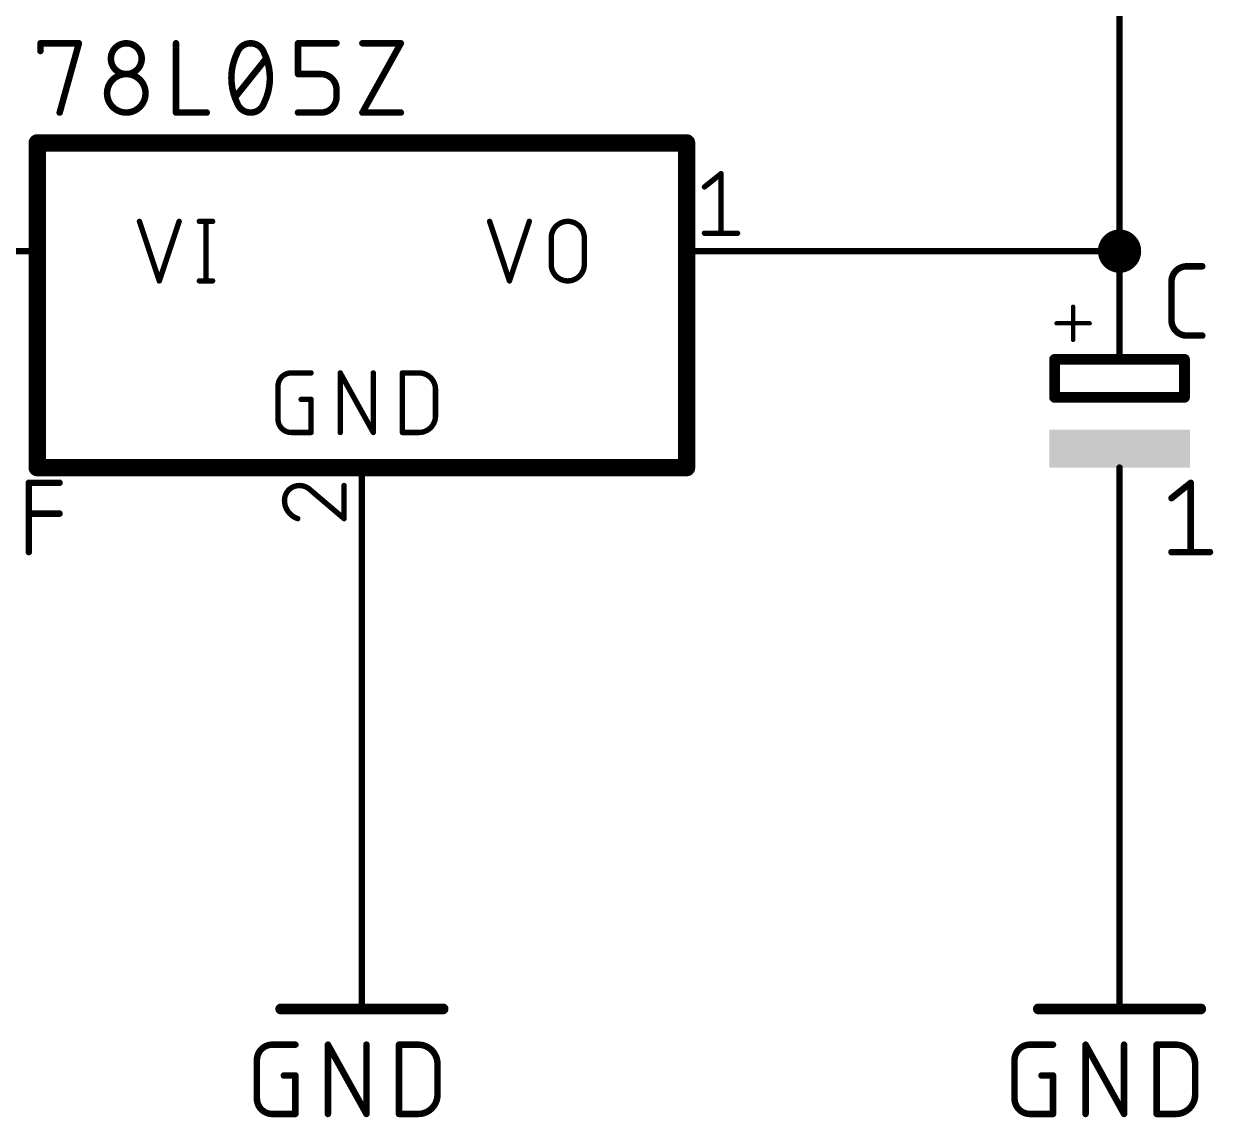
# Model space of a CAD drawing. Extents: x -177 to 163, y -159 to 163.
# Drawn here: x 6.04 to 33.95, y 36.83 to 62.48 of the extents above; entities that cross this region are included whole.
import ezdxf

# ---------------------------------------------------------------- set-up
doc = ezdxf.new("R2010")
doc.units = 0
for name, color, linetype in [('91', 122, 'CONTINUOUS'), ('94', 12, 'CONTINUOUS'), ('95', 251, 'CONTINUOUS'), ('96', 251, 'CONTINUOUS')]:
    doc.layers.add(name, color=color, linetype=linetype)

# ---------------------------------------------------------------- blocks, each defined once
blk = doc.blocks.new('RECT')
blk.add_solid([(-0.5, -0.5), (0.5, -0.5), (-0.5, 0.5), (0.5, 0.5)])

msp = doc.modelspace()

# ---------------------------------------------------------------- linework, layer by layer
at = {"layer": '91', "const_width": 0.1524}
for points in [[(31.75, 57.15), (31.75, 81.28)], [(24.13, 57.15), (31.75, 57.15)], [(13.97, 41.91), (13.97, 49.53)], [(31.75, 41.91), (31.75, 49.53)]]:
    msp.add_lwpolyline(points, dxfattribs=at)
at = {"layer": '91'}
for points, const_width in [([(31.75, 56.896, 1), (31.75, 57.404, 1), (31.75, 56.896)], 0.508), ([(24.13, 57.1881, 1), (24.13, 57.1119)], 0.0762), ([(31.75, 57.1119, 1), (31.75, 57.1881)], 0.0762), ([(31.7119, 57.15, 1), (31.7881, 57.15)], 0.0762), ([(14.0081, 49.53, 1), (13.9319, 49.53)], 0.0762), ([(31.7881, 49.53, 1), (31.7119, 49.53)], 0.0762), ([(13.9319, 41.91, 1), (14.0081, 41.91)], 0.0762), ([(31.7119, 41.91, 1), (31.7881, 41.91)], 0.0762)]:
    msp.add_lwpolyline(points, format="xyb", dxfattribs=dict(at, const_width=const_width))
at = {"layer": '94'}
for points, const_width in [([(21.59, 59.69), (6.35, 59.69)], 0.4064), ([(6.35, 59.69), (6.35, 52.07)], 0.4064), ([(21.59, 52.07), (21.59, 59.69)], 0.4064), ([(3.81, 57.15), (6.35, 57.15)], 0.1524), ([(24.13, 57.15), (21.59, 57.15)], 0.1524), ([(31.75, 57.15), (31.75, 54.61)], 0.1524), ([(30.6606, 55.0672), (30.6606, 55.8461)], 0.1016), ([(31.0501, 55.4567), (30.2712, 55.4567)], 0.1016), ([(30.226, 54.61), (30.226, 53.721)], 0.254), ([(30.226, 54.61), (33.274, 54.61)], 0.254), ([(33.274, 53.721), (33.274, 54.61)], 0.254), ([(30.226, 53.721), (33.274, 53.721)], 0.254), ([(6.35, 52.07), (21.59, 52.07)], 0.4064), ([(13.97, 49.53), (13.97, 52.07)], 0.1524), ([(31.75, 49.53), (31.75, 52.07)], 0.1524), ([(13.97, 41.91), (13.97, 39.37)], 0.1524), ([(31.75, 41.91), (31.75, 39.37)], 0.1524), ([(12.065, 39.37), (15.875, 39.37)], 0.254), ([(29.845, 39.37), (33.655, 39.37)], 0.254)]:
    msp.add_lwpolyline(points, dxfattribs=dict(at, const_width=const_width))
for points, const_width in [([(6.35, 59.7916, 1), (6.35, 59.5884)], 0.2032), ([(6.4516, 59.69, 1), (6.2484, 59.69)], 0.2032), ([(21.6916, 59.69, 1), (21.4884, 59.69)], 0.2032), ([(21.59, 59.5884, 1), (21.59, 59.7916)], 0.2032), ([(6.35, 57.1119, 1), (6.35, 57.1881)], 0.0762), ([(21.59, 57.1881, 1), (21.59, 57.1119)], 0.0762), ([(24.13, 57.1119, 1), (24.13, 57.1881)], 0.0762), ([(31.7881, 57.15, 1), (31.7119, 57.15)], 0.0762), ([(30.686, 55.8461, 1), (30.6352, 55.8461)], 0.0508), ([(30.2712, 55.4821, 1), (30.2712, 55.4313)], 0.0508), ([(31.0501, 55.4313, 1), (31.0501, 55.4821)], 0.0508), ([(30.6352, 55.0672, 1), (30.686, 55.0672)], 0.0508), ([(30.2895, 54.61, 1), (30.1625, 54.61)], 0.127), ([(30.226, 54.6735, 1), (30.226, 54.5465)], 0.127), ([(33.3375, 54.61, 1), (33.2105, 54.61)], 0.127), ([(33.274, 54.5465, 1), (33.274, 54.6735)], 0.127), ([(31.7119, 54.61, 1), (31.7881, 54.61)], 0.0762), ([(30.226, 53.7845, 1), (30.226, 53.6575)], 0.127), ([(30.1625, 53.721, 1), (30.2895, 53.721)], 0.127), ([(33.2105, 53.721, 1), (33.3375, 53.721)], 0.127), ([(33.274, 53.6575, 1), (33.274, 53.7845)], 0.127), ([(6.35, 52.1716, 1), (6.35, 51.9684)], 0.2032), ([(21.59, 51.9684, 1), (21.59, 52.1716)], 0.2032), ([(6.2484, 52.07, 1), (6.4516, 52.07)], 0.2032), ([(14.0081, 52.07, 1), (13.9319, 52.07)], 0.0762), ([(21.4884, 52.07, 1), (21.6916, 52.07)], 0.2032), ([(31.7881, 52.07, 1), (31.7119, 52.07)], 0.0762), ([(13.9319, 49.53, 1), (14.0081, 49.53)], 0.0762), ([(31.7119, 49.53, 1), (31.7881, 49.53)], 0.0762), ([(14.0081, 41.91, 1), (13.9319, 41.91)], 0.0762), ([(31.7881, 41.91, 1), (31.7119, 41.91)], 0.0762), ([(12.065, 39.4335, 1), (12.065, 39.3065)], 0.127), ([(13.9319, 39.37, 1), (14.0081, 39.37)], 0.0762), ([(15.875, 39.3065, 1), (15.875, 39.4335)], 0.127), ([(29.845, 39.4335, 1), (29.845, 39.3065)], 0.127), ([(31.7119, 39.37, 1), (31.7881, 39.37)], 0.0762), ([(33.655, 39.3065, 1), (33.655, 39.4335)], 0.127)]:
    msp.add_lwpolyline(points, format="xyb", dxfattribs=dict(at, const_width=const_width))
at = {"layer": '95'}
for points, const_width in [([(22.0091, 58.6557), (22.3972, 58.9661)], 0.127), ([(22.3972, 58.9661), (22.3972, 57.5691)], 0.127), ([(8.7503, 57.8485), (9.216, 56.4515)], 0.127), ([(9.216, 56.4515), (9.6816, 57.8485)], 0.127), ([(10.1558, 57.8485), (10.4663, 57.8485)], 0.127), ([(10.311, 57.8485), (10.311, 56.4515)], 0.127), ([(16.9671, 57.8485), (17.4328, 56.4515)], 0.127), ([(17.4328, 56.4515), (17.8985, 57.8485)], 0.127), ([(18.4136, 56.8396), (18.4136, 57.4604)], 0.127), ([(19.1897, 57.4604), (19.1897, 56.8396)], 0.127), ([(22.0091, 57.5691), (22.7852, 57.5691)], 0.127), ([(33.3304, 56.7944), (33.6917, 56.7944)], 0.1524), ([(10.1558, 56.4515), (10.4663, 56.4515)], 0.127), ([(32.9692, 55.53), (32.9692, 56.4332)], 0.1524), ([(33.6917, 55.1688), (33.3304, 55.1688)], 0.1524), ([(12.3119, 54.2925), (12.7776, 54.2925)], 0.127), ([(13.4616, 52.8955), (13.4616, 54.2925)], 0.127), ([(13.4616, 54.2925), (14.2377, 52.8955)], 0.127), ([(14.2377, 52.8955), (14.2377, 54.2925)], 0.127), ([(14.9217, 52.8955), (14.9217, 54.2925)], 0.127), ([(14.9217, 54.2925), (15.3098, 54.2925)], 0.127), ([(12.0015, 53.2059), (12.0015, 53.9821)], 0.127), ([(15.6978, 53.9044), (15.6978, 53.2836)], 0.127), ([(12.5448, 53.6716), (12.7776, 53.6716)], 0.127), ([(12.7776, 53.6716), (12.7776, 52.8955)], 0.127), ([(12.7776, 52.8955), (12.3119, 52.8955)], 0.127), ([(15.3098, 52.8955), (14.9217, 52.8955)], 0.127), ([(13.5509, 50.8748), (13.5509, 51.6509)], 0.127), ([(12.7748, 51.5345), (13.5509, 50.8748)], 0.127)]:
    msp.add_lwpolyline(points, dxfattribs=dict(at, const_width=const_width))
for points, const_width in [([(22.4289, 58.9661, 1), (22.3654, 58.9661)], 0.0635), ([(22.417, 58.9413, 1), (22.3773, 58.9909)], 0.0635), ([(21.9893, 58.6804, 1), (22.0289, 58.6309)], 0.0635), ([(8.7804, 57.8585, 1), (8.7202, 57.8385)], 0.0635), ([(9.7118, 57.8385, 1), (9.6515, 57.8585)], 0.0635), ([(10.1558, 57.8803, 1), (10.1558, 57.8167)], 0.0635), ([(10.3428, 57.8485, 1), (10.2793, 57.8485)], 0.0635), ([(10.4663, 57.8167, 1), (10.4663, 57.8803)], 0.0635), ([(16.9972, 57.8585, 1), (16.937, 57.8385)], 0.0635), ([(17.9286, 57.8385, 1), (17.8683, 57.8585)], 0.0635), ([(19.1897, 57.4604, 1), (18.4136, 57.4604)], 0.127), ([(18.4453, 57.4604, 1), (18.3818, 57.4604)], 0.0635), ([(19.2215, 57.4604, 1), (19.158, 57.4604)], 0.0635), ([(22.0091, 57.6009, 1), (22.0091, 57.5374)], 0.0635), ([(22.3654, 57.5691, 1), (22.4289, 57.5691)], 0.0635), ([(22.7852, 57.5374, 1), (22.7852, 57.6009)], 0.0635), ([(18.3818, 57.4604, 1), (18.4453, 57.4604)], 0.0635), ([(19.1579, 57.4604, 1), (19.2214, 57.4604)], 0.0635), ([(18.4453, 56.8396, 1), (18.3818, 56.8396)], 0.0635), ([(18.3818, 56.8396, 1), (18.4453, 56.8396)], 0.0635), ([(18.4136, 56.8396, 1), (19.1897, 56.8396)], 0.127), ([(19.2215, 56.8396, 1), (19.158, 56.8396)], 0.0635), ([(19.158, 56.8396, 1), (19.2215, 56.8396)], 0.0635), ([(33.3304, 56.7944, 0.4142), (32.9692, 56.4332)], 0.1524), ([(33.3304, 56.8325, 1), (33.3304, 56.7563)], 0.0762), ([(33.3304, 56.7563, 1), (33.3304, 56.8325)], 0.0762), ([(33.6917, 56.7563, 1), (33.6917, 56.8325)], 0.0762), ([(9.1858, 56.4615, 1), (9.2461, 56.4415)], 0.0635), ([(9.1858, 56.4415, 1), (9.2461, 56.4615)], 0.0635), ([(10.1558, 56.4833, 1), (10.1558, 56.4198)], 0.0635), ([(10.2793, 56.4515, 1), (10.3428, 56.4515)], 0.0635), ([(10.4663, 56.4198, 1), (10.4663, 56.4833)], 0.0635), ([(17.4027, 56.4615, 1), (17.4629, 56.4415)], 0.0635), ([(17.4027, 56.4415, 1), (17.4629, 56.4615)], 0.0635), ([(33.0073, 56.4332, 1), (32.9311, 56.4332)], 0.0762), ([(32.9311, 56.4332, 1), (33.0073, 56.4332)], 0.0762), ([(32.9692, 55.53, 0.4142), (33.3304, 55.1688)], 0.1524), ([(33.0073, 55.53, 1), (32.9311, 55.53)], 0.0762), ([(32.9311, 55.53, 1), (33.0073, 55.53)], 0.0762), ([(33.3304, 55.2069, 1), (33.3304, 55.1307)], 0.0762), ([(33.3304, 55.1307, 1), (33.3304, 55.2069)], 0.0762), ([(33.6917, 55.1307, 1), (33.6917, 55.2069)], 0.0762), ([(12.3119, 54.2925, 0.4142), (12.0015, 53.9821)], 0.127), ([(12.3119, 54.3243, 1), (12.3119, 54.2608)], 0.0635), ([(12.3119, 54.2608, 1), (12.3119, 54.3242)], 0.0635), ([(12.7776, 54.2608, 1), (12.7776, 54.3243)], 0.0635), ([(13.4934, 54.2925, 1), (13.4299, 54.2925)], 0.0635), ([(13.4894, 54.3079, 1), (13.4339, 54.2771)], 0.0635), ([(14.2695, 54.2925, 1), (14.206, 54.2925)], 0.0635), ([(14.9217, 54.3243, 1), (14.9217, 54.2608)], 0.0635), ([(14.9535, 54.2925, 1), (14.89, 54.2925)], 0.0635), ([(15.3098, 54.3243, 1), (15.3098, 54.2608)], 0.0635), ([(15.6978, 53.9044, 0.4142), (15.3098, 54.2925)], 0.127), ([(15.3098, 54.2608, 1), (15.3098, 54.3243)], 0.0635), ([(12.0333, 53.9821, 1), (11.9697, 53.9821)], 0.0635), ([(11.9697, 53.9821, 1), (12.0333, 53.9821)], 0.0635), ([(15.7296, 53.9044, 1), (15.6661, 53.9044)], 0.0635), ([(15.6661, 53.9044, 1), (15.7296, 53.9044)], 0.0635), ([(12.5448, 53.7034, 1), (12.5448, 53.6399)], 0.0635), ([(12.8094, 53.6716, 1), (12.7459, 53.6716)], 0.0635), ([(12.7776, 53.6399, 1), (12.7776, 53.7034)], 0.0635), ([(15.3098, 52.8955, 0.4142), (15.6978, 53.2836)], 0.127), ([(15.7296, 53.2836, 1), (15.6661, 53.2836)], 0.0635), ([(15.6661, 53.2836, 1), (15.7296, 53.2836)], 0.0635), ([(12.0333, 53.2059, 1), (11.9697, 53.2059)], 0.0635), ([(11.9697, 53.2059, 1), (12.0333, 53.2059)], 0.0635), ([(12.0015, 53.2059, 0.4142), (12.3119, 52.8955)], 0.127), ([(12.3119, 52.9273, 1), (12.3119, 52.8638)], 0.0635), ([(12.3119, 52.8638, 1), (12.3119, 52.9273)], 0.0635), ([(12.7459, 52.8955, 1), (12.8094, 52.8955)], 0.0635), ([(12.7776, 52.8638, 1), (12.7776, 52.9273)], 0.0635), ([(13.4299, 52.8955, 1), (13.4934, 52.8955)], 0.0635), ([(14.206, 52.8955, 1), (14.2695, 52.8955)], 0.0635), ([(14.21, 52.8801, 1), (14.2655, 52.9109)], 0.0635), ([(14.9217, 52.9273, 1), (14.9217, 52.8638)], 0.0635), ([(14.89, 52.8955, 1), (14.9535, 52.8955)], 0.0635), ([(15.3098, 52.9272, 1), (15.3098, 52.8638)], 0.0635), ([(15.3098, 52.8638, 1), (15.3098, 52.9273)], 0.0635), ([(12.5031, 51.6509, 0.4142), (12.1539, 51.3017)], 0.127), ([(12.7748, 51.5345, 0.2053), (12.5031, 51.6509)], 0.127), ([(12.5031, 51.6826, 1), (12.5032, 51.6192)], 0.0635), ([(12.5031, 51.6191, 1), (12.5031, 51.6827)], 0.0635), ([(13.5827, 51.6509, 1), (13.5191, 51.6509)], 0.0635), ([(12.1539, 51.3017, 0.3252), (12.4643, 50.8748)], 0.127), ([(12.1856, 51.3017, 1), (12.1222, 51.3016)], 0.0635), ([(12.7954, 51.5587, 1), (12.7542, 51.5103)], 0.0635), ([(12.7518, 51.5126, 1), (12.7978, 51.5564)], 0.0635), ([(12.1221, 51.3017, 1), (12.1857, 51.3017)], 0.0635), ([(12.4546, 50.8446, 1), (12.4741, 50.905)], 0.0635), ([(13.5191, 50.8748, 1), (13.5827, 50.8748)], 0.0635), ([(13.5303, 50.8506, 1), (13.5715, 50.899)], 0.0635)]:
    msp.add_lwpolyline(points, format="xyb", dxfattribs=dict(at, const_width=const_width))
at = {"layer": '96', "const_width": 0.1524}
for points in [[(6.4262, 61.8462), (6.4262, 62.0268)], [(6.4262, 62.0268), (7.3293, 62.0268)], [(7.3293, 62.0268), (6.8778, 60.4012)], [(9.6075, 62.0268), (9.6075, 60.4012)], [(12.4703, 61.3043), (12.4703, 62.0268)], [(12.4703, 62.0268), (13.3734, 62.0268)], [(13.9813, 62.0268), (14.8844, 62.0268)], [(14.8844, 62.0268), (13.9813, 60.4012)], [(10.9975, 60.7624), (11.72, 61.6656)], [(13.0121, 61.3043), (12.4703, 61.3043)], [(13.3734, 60.7624), (13.3734, 60.9431)], [(9.6075, 60.4012), (10.33, 60.4012)], [(12.4703, 60.4012), (13.0121, 60.4012)], [(13.9813, 60.4012), (14.8844, 60.4012)], [(6.1526, 50.0888), (6.1526, 51.7144)], [(6.1526, 51.7144), (6.8751, 51.7144)], [(32.9692, 51.3532), (33.4208, 51.7144)], [(33.4208, 51.7144), (33.4208, 50.0888)], [(6.1526, 50.9919), (6.8751, 50.9919)], [(32.9692, 50.0888), (33.8723, 50.0888)], [(11.8674, 38.5318), (12.4093, 38.5318)], [(13.1735, 36.9062), (13.1735, 38.5318)], [(13.1735, 38.5318), (14.0766, 36.9062)], [(14.0766, 36.9062), (14.0766, 38.5318)], [(14.8409, 36.9062), (14.8409, 38.5318)], [(14.8409, 38.5318), (15.2924, 38.5318)], [(29.6474, 38.5318), (30.1893, 38.5318)], [(30.9535, 36.9062), (30.9535, 38.5318)], [(30.9535, 38.5318), (31.8566, 36.9062)], [(31.8566, 36.9062), (31.8566, 38.5318)], [(32.6209, 36.9062), (32.6209, 38.5318)], [(32.6209, 38.5318), (33.0724, 38.5318)], [(11.5062, 37.2674), (11.5062, 38.1706)], [(29.2862, 37.2674), (29.2862, 38.1706)], [(15.744, 38.0802), (15.744, 37.3578)], [(33.524, 38.0802), (33.524, 37.3578)], [(12.1384, 37.8093), (12.4093, 37.8093)], [(12.4093, 37.8093), (12.4093, 36.9062)], [(29.9184, 37.8093), (30.1893, 37.8093)], [(30.1893, 37.8093), (30.1893, 36.9062)], [(12.4093, 36.9062), (11.8674, 36.9062)], [(15.2924, 36.9062), (14.8409, 36.9062)], [(30.1893, 36.9062), (29.6474, 36.9062)], [(33.0724, 36.9062), (32.6209, 36.9062)]]:
    msp.add_lwpolyline(points, dxfattribs=at)
at = {"layer": '96'}
for points, const_width in [([(6.4643, 62.0268, 1), (6.3881, 62.0268)], 0.0762), ([(6.4262, 62.0649, 1), (6.4262, 61.9887)], 0.0762), ([(7.366, 62.0166, 1), (7.2926, 62.037)], 0.0762), ([(7.3293, 61.9887, 1), (7.3293, 62.0649)], 0.0762), ([(8.8021, 61.6656, 1), (8.0796, 61.6656)], 0.1524), ([(9.6456, 62.0268, 1), (9.5694, 62.0268)], 0.0762), ([(11.3587, 62.0268, 0.3205), (11.0426, 61.801)], 0.1524), ([(11.6748, 61.801, 0.3205), (11.3587, 62.0268)], 0.1524), ([(11.3587, 62.0649, 1), (11.3587, 61.9887)], 0.0762), ([(11.3587, 61.9887, 1), (11.3587, 62.0649)], 0.0762), ([(12.5084, 62.0268, 1), (12.4322, 62.0268)], 0.0762), ([(12.4703, 62.0649, 1), (12.4703, 61.9887)], 0.0762), ([(13.3734, 61.9887, 1), (13.3734, 62.0649)], 0.0762), ([(13.9813, 62.0649, 1), (13.9813, 61.9887)], 0.0762), ([(14.9177, 62.0083, 1), (14.8511, 62.0453)], 0.0762), ([(14.8844, 61.9887, 1), (14.8844, 62.0649)], 0.0762), ([(6.3881, 61.8462, 1), (6.4643, 61.8462)], 0.0762), ([(8.0796, 61.6656, 1), (8.8021, 61.6656)], 0.1524), ([(8.1177, 61.6656, 1), (8.0415, 61.6656)], 0.0762), ([(8.0415, 61.6656, 1), (8.1177, 61.6656)], 0.0762), ([(8.8402, 61.6656, 1), (8.764, 61.6656)], 0.0762), ([(8.764, 61.6656, 1), (8.8402, 61.6656)], 0.0762), ([(11.0426, 61.801, 0.1139), (10.9071, 61.214)], 0.1524), ([(11.0066, 61.8134, 1), (11.0787, 61.7887)], 0.0762), ([(11.0769, 61.7843, 1), (11.0084, 61.8177)], 0.0762), ([(11.709, 61.8177, 1), (11.6405, 61.7843)], 0.0762), ([(11.8103, 61.214, 0.1139), (11.6748, 61.801)], 0.1524), ([(11.6388, 61.7887, 1), (11.7108, 61.8134)], 0.0762), ([(11.7497, 61.6418, 1), (11.6902, 61.6894)], 0.0762), ([(8.8924, 60.8528, 1), (7.9893, 60.8528)], 0.1524), ([(10.9071, 61.214, 0.1139), (11.0426, 60.627)], 0.1524), ([(10.9452, 61.214, 1), (10.8691, 61.214)], 0.0762), ([(10.8691, 61.214, 1), (10.9452, 61.214)], 0.0762), ([(11.6748, 60.627, 0.1139), (11.8103, 61.214)], 0.1524), ([(11.8484, 61.214, 1), (11.7722, 61.214)], 0.0762), ([(11.7722, 61.214, 1), (11.8484, 61.214)], 0.0762), ([(12.4703, 61.3424, 1), (12.4703, 61.2662)], 0.0762), ([(12.4322, 61.3043, 1), (12.5084, 61.3043)], 0.0762), ([(13.3734, 60.9431, 0.4142), (13.0121, 61.3043)], 0.1524), ([(13.0121, 61.3424, 1), (13.0121, 61.2662)], 0.0762), ([(13.0121, 61.2662, 1), (13.0121, 61.3424)], 0.0762), ([(7.9893, 60.8528, 1), (8.8924, 60.8528)], 0.1524), ([(8.0274, 60.8528, 1), (7.9512, 60.8528)], 0.0762), ([(7.9512, 60.8528, 1), (8.0274, 60.8528)], 0.0762), ([(8.9305, 60.8528, 1), (8.8543, 60.8528)], 0.0762), ([(8.8543, 60.8528, 1), (8.9305, 60.8528)], 0.0762), ([(13.4115, 60.9431, 1), (13.3353, 60.9431)], 0.0762), ([(13.3353, 60.9431, 1), (13.4115, 60.9431)], 0.0762), ([(10.9677, 60.7862, 1), (11.0272, 60.7386)], 0.0762), ([(11.0426, 60.627, 0.3205), (11.3587, 60.4012)], 0.1524), ([(11.0787, 60.6393, 1), (11.0066, 60.6146)], 0.0762), ([(11.0084, 60.6103, 1), (11.0769, 60.6437)], 0.0762), ([(11.3587, 60.4012, 0.3205), (11.6748, 60.627)], 0.1524), ([(11.6405, 60.6437, 1), (11.709, 60.6103)], 0.0762), ([(11.7108, 60.6146, 1), (11.6388, 60.6393)], 0.0762), ([(13.0121, 60.4012, 0.4142), (13.3734, 60.7624)], 0.1524), ([(13.4115, 60.7624, 1), (13.3353, 60.7624)], 0.0762), ([(13.3353, 60.7624, 1), (13.4115, 60.7624)], 0.0762), ([(6.841, 60.4114, 1), (6.9145, 60.391)], 0.0762), ([(9.6075, 60.4393, 1), (9.6075, 60.3631)], 0.0762), ([(9.5694, 60.4012, 1), (9.6456, 60.4012)], 0.0762), ([(10.33, 60.3631, 1), (10.33, 60.4393)], 0.0762), ([(11.3587, 60.4393, 1), (11.3587, 60.3631)], 0.0762), ([(11.3587, 60.3631, 1), (11.3587, 60.4393)], 0.0762), ([(12.4703, 60.4393, 1), (12.4703, 60.3631)], 0.0762), ([(13.0121, 60.4393, 1), (13.0121, 60.3631)], 0.0762), ([(13.0121, 60.3631, 1), (13.0121, 60.4393)], 0.0762), ([(13.9813, 60.4393, 1), (13.9813, 60.3631)], 0.0762), ([(13.948, 60.4197, 1), (14.0146, 60.3827)], 0.0762), ([(14.8844, 60.3631, 1), (14.8844, 60.4393)], 0.0762), ([(6.1907, 51.7144, 1), (6.1145, 51.7144)], 0.0762), ([(6.1526, 51.7525, 1), (6.1526, 51.6763)], 0.0762), ([(6.8751, 51.6763, 1), (6.8751, 51.7525)], 0.0762), ([(33.4589, 51.7144, 1), (33.3827, 51.7144)], 0.0762), ([(33.4446, 51.6846, 1), (33.397, 51.7442)], 0.0762), ([(32.9454, 51.3829, 1), (32.993, 51.3234)], 0.0762), ([(6.1526, 51.03, 1), (6.1526, 50.9538)], 0.0762), ([(6.8751, 50.9538, 1), (6.8751, 51.03)], 0.0762), ([(6.1145, 50.0888, 1), (6.1907, 50.0888)], 0.0762), ([(32.9692, 50.1269, 1), (32.9692, 50.0507)], 0.0762), ([(33.3827, 50.0888, 1), (33.4589, 50.0888)], 0.0762), ([(33.8723, 50.0507, 1), (33.8723, 50.1269)], 0.0762), ([(11.8674, 38.5318, 0.4142), (11.5062, 38.1706)], 0.1524), ([(11.8674, 38.5699, 1), (11.8674, 38.4937)], 0.0762), ([(11.8674, 38.4937, 1), (11.8674, 38.5699)], 0.0762), ([(12.4093, 38.4937, 1), (12.4093, 38.5699)], 0.0762), ([(13.2116, 38.5318, 1), (13.1354, 38.5318)], 0.0762), ([(13.2068, 38.5503, 1), (13.1402, 38.5133)], 0.0762), ([(14.1147, 38.5318, 1), (14.0385, 38.5318)], 0.0762), ([(14.879, 38.5318, 1), (14.8028, 38.5318)], 0.0762), ([(14.8409, 38.5699, 1), (14.8409, 38.4937)], 0.0762), ([(15.744, 38.0802, 0.4142), (15.2924, 38.5318)], 0.1524), ([(15.2924, 38.5699, 1), (15.2924, 38.4937)], 0.0762), ([(15.2924, 38.4937, 1), (15.2924, 38.5699)], 0.0762), ([(29.6474, 38.5318, 0.4142), (29.2862, 38.1706)], 0.1524), ([(29.6474, 38.5699, 1), (29.6474, 38.4937)], 0.0762), ([(29.6474, 38.4937, 1), (29.6474, 38.5699)], 0.0762), ([(30.1893, 38.4937, 1), (30.1893, 38.5699)], 0.0762), ([(30.9916, 38.5318, 1), (30.9154, 38.5318)], 0.0762), ([(30.9868, 38.5503, 1), (30.9202, 38.5133)], 0.0762), ([(31.8947, 38.5318, 1), (31.8185, 38.5318)], 0.0762), ([(32.659, 38.5318, 1), (32.5828, 38.5318)], 0.0762), ([(32.6209, 38.5699, 1), (32.6209, 38.4937)], 0.0762), ([(33.524, 38.0802, 0.4142), (33.0724, 38.5318)], 0.1524), ([(33.0724, 38.5699, 1), (33.0724, 38.4937)], 0.0762), ([(33.0724, 38.4937, 1), (33.0724, 38.5699)], 0.0762), ([(11.5443, 38.1706, 1), (11.4681, 38.1706)], 0.0762), ([(29.3243, 38.1706, 1), (29.2481, 38.1706)], 0.0762), ([(11.4681, 38.1706, 1), (11.5443, 38.1706)], 0.0762), ([(15.7821, 38.0802, 1), (15.7059, 38.0802)], 0.0762), ([(15.7059, 38.0802, 1), (15.7821, 38.0802)], 0.0762), ([(29.2481, 38.1706, 1), (29.3243, 38.1706)], 0.0762), ([(33.5621, 38.0802, 1), (33.4859, 38.0802)], 0.0762), ([(33.4859, 38.0802, 1), (33.5621, 38.0802)], 0.0762), ([(12.1384, 37.8474, 1), (12.1384, 37.7712)], 0.0762), ([(12.4474, 37.8093, 1), (12.3712, 37.8093)], 0.0762), ([(12.4093, 37.7712, 1), (12.4093, 37.8474)], 0.0762), ([(29.9184, 37.8474, 1), (29.9184, 37.7712)], 0.0762), ([(30.2274, 37.8093, 1), (30.1512, 37.8093)], 0.0762), ([(30.1893, 37.7712, 1), (30.1893, 37.8474)], 0.0762), ([(15.2924, 36.9062, 0.4142), (15.744, 37.3578)], 0.1524), ([(15.7821, 37.3578, 1), (15.7059, 37.3578)], 0.0762), ([(33.0724, 36.9062, 0.4142), (33.524, 37.3578)], 0.1524), ([(33.5621, 37.3578, 1), (33.4859, 37.3578)], 0.0762), ([(11.5062, 37.2674, 0.4142), (11.8674, 36.9062)], 0.1524), ([(11.5443, 37.2674, 1), (11.4681, 37.2674)], 0.0762), ([(11.4681, 37.2674, 1), (11.5443, 37.2674)], 0.0762), ([(15.7059, 37.3578, 1), (15.7821, 37.3578)], 0.0762), ([(29.2862, 37.2674, 0.4142), (29.6474, 36.9062)], 0.1524), ([(29.3243, 37.2674, 1), (29.2481, 37.2674)], 0.0762), ([(29.2481, 37.2674, 1), (29.3243, 37.2674)], 0.0762), ([(33.4859, 37.3578, 1), (33.5621, 37.3578)], 0.0762), ([(11.8674, 36.9443, 1), (11.8674, 36.8681)], 0.0762), ([(11.8674, 36.8681, 1), (11.8674, 36.9443)], 0.0762), ([(12.3712, 36.9062, 1), (12.4474, 36.9062)], 0.0762), ([(12.4093, 36.8681, 1), (12.4093, 36.9443)], 0.0762), ([(13.1354, 36.9062, 1), (13.2116, 36.9062)], 0.0762), ([(14.0385, 36.9062, 1), (14.1147, 36.9062)], 0.0762), ([(14.0433, 36.8877, 1), (14.1099, 36.9247)], 0.0762), ([(14.8409, 36.9443, 1), (14.8409, 36.8681)], 0.0762), ([(14.8028, 36.9062, 1), (14.879, 36.9062)], 0.0762), ([(15.2924, 36.9443, 1), (15.2924, 36.8681)], 0.0762), ([(15.2924, 36.8681, 1), (15.2924, 36.9443)], 0.0762), ([(29.6474, 36.9443, 1), (29.6474, 36.8681)], 0.0762), ([(29.6474, 36.8681, 1), (29.6474, 36.9443)], 0.0762), ([(30.1512, 36.9062, 1), (30.2274, 36.9062)], 0.0762), ([(30.1893, 36.8681, 1), (30.1893, 36.9443)], 0.0762), ([(30.9154, 36.9062, 1), (30.9916, 36.9062)], 0.0762), ([(31.8185, 36.9062, 1), (31.8947, 36.9062)], 0.0762), ([(31.8233, 36.8877, 1), (31.8899, 36.9247)], 0.0762), ([(32.6209, 36.9443, 1), (32.6209, 36.8681)], 0.0762), ([(32.5828, 36.9062, 1), (32.659, 36.9062)], 0.0762), ([(33.0724, 36.9443, 1), (33.0724, 36.8681)], 0.0762), ([(33.0724, 36.8681, 1), (33.0724, 36.9443)], 0.0762)]:
    msp.add_lwpolyline(points, format="xyb", dxfattribs=dict(at, const_width=const_width))

# ---------------------------------------------------------------- block references
at = {"layer": '94', "xscale": 3.302, "yscale": 0.889}
msp.add_blockref('RECT', (31.75, 52.5145), dxfattribs=at)

doc.saveas('drawing.dxf')
